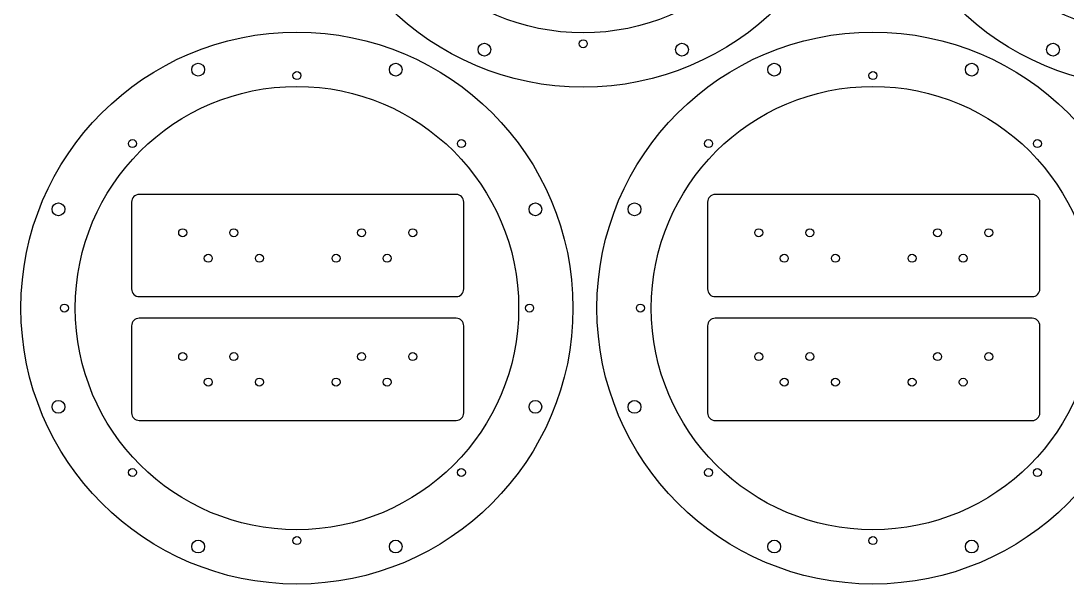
# Model space of a CAD drawing. Extents: x -101 to 1145, y -116 to 452.
# Drawn here: x -101 to 308.3, y -111 to 109.4 of the extents above; entities that cross this region are included whole.
import ezdxf

# ---------------------------------------------------------------- set-up
doc = ezdxf.new("R2010")
doc.units = 0
for name, color, linetype in [('b_Assambly_circle_and_2_parts_001_', 7, 'CONTINUOUS'), ('b_Assambly_circle_and_2_parts_001_001', 7, 'CONTINUOUS'), ('b_Assambly_circle_and_2_parts_001_003', 7, 'CONTINUOUS'), ('b_Assambly_circle_and_2_parts_001_004', 7, 'CONTINUOUS')]:
    doc.layers.add(name, color=color, linetype=linetype)

msp = doc.modelspace()

# ---------------------------------------------------------------- linework, layer by layer
at = {"layer": 'b_Assambly_circle_and_2_parts_001_'}
for p, q in [((-29.151, 90.3118), (-29.151, 90.3118, -10)), ((-29.151, 90.3118), (-29.151, 90.3118, -10)), ((48.151, 90.3118), (48.151, 90.3118, -10)), ((48.151, 90.3118), (48.151, 90.3118, -10)), ((8.5625, 88), (8.5625, 88, -10)), ((8.5625, 88), (8.5625, 88, -10)), ((-55.7842, 61.3467), (-55.7842, 61.3467, -10)), ((-55.7842, 61.3467), (-55.7842, 61.3467, -10)), ((72.9092, 61.3467), (72.9092, 61.3467, -10)), ((72.9092, 61.3467), (72.9092, 61.3467, -10)), ((69.2911, 41.4775, -10), (-54.7089, 41.4775, -10)), ((69.2911, 41.4775, 0), (-54.7089, 41.4775, 0)), ((-54.7089, 41.4775, -10), (-54.7089, 41.4775, 0)), ((69.2911, 41.4775, -10), (-54.7089, 41.4775, -10)), ((-54.7089, 41.4775, -10), (-54.7089, 41.4775, 0)), ((69.2911, 41.4775, 0), (-54.7089, 41.4775, 0)), ((69.2911, 41.4775, -10), (69.2911, 41.4775, 0)), ((69.2911, 41.4775, -10), (69.2911, 41.4775, 0)), ((-57.7089, 38.4775, -10), (-57.7089, 4.47754, -10)), ((-57.7089, 38.4775, 0), (-57.7089, 4.47754, 0)), ((-57.7089, 38.4775, -10), (-57.7089, 4.47754, -10)), ((-57.7089, 38.4775, -10), (-57.7089, 38.4775, 0)), ((-57.7089, 38.4775, 0), (-57.7089, 4.47754, 0)), ((-57.7089, 38.4775, -10), (-57.7089, 38.4775, 0)), ((72.2911, 4.47754, -10), (72.2911, 38.4775, -10)), ((72.2911, 4.47754, 0), (72.2911, 38.4775, 0)), ((72.2911, 4.47754, -10), (72.2911, 38.4775, -10)), ((72.2911, 38.4775, -10), (72.2911, 38.4775, 0)), ((72.2911, 4.47754, 0), (72.2911, 38.4775, 0)), ((72.2911, 38.4775, -10), (72.2911, 38.4775, 0)), ((-83.8118, 35.651), (-83.8118, 35.651, -10)), ((-83.8118, 35.651), (-83.8118, 35.651, -10)), ((102.812, 35.651), (102.812, 35.651, -10)), ((102.812, 35.651), (102.812, 35.651, -10)), ((-36.1464, 26.4775, -10), (-36.1464, 26.4775, 0)), ((-36.1464, 26.4775, -10), (-36.1464, 26.4775, 0)), ((-16.1464, 26.4775, -10), (-16.1464, 26.4775, 0)), ((-16.1464, 26.4775, -10), (-16.1464, 26.4775, 0)), ((33.8536, 26.4775, -10), (33.8536, 26.4775, 0)), ((33.8536, 26.4775, -10), (33.8536, 26.4775, 0)), ((53.8536, 26.4775, -10), (53.8536, 26.4775, 0)), ((53.8536, 26.4775, -10), (53.8536, 26.4775, 0)), ((-26.1464, 16.4775, -10), (-26.1464, 16.4775, 0)), ((-26.1464, 16.4775, -10), (-26.1464, 16.4775, 0)), ((-6.14643, 16.4775, -10), (-6.14643, 16.4775, 0)), ((-6.14643, 16.4775, -10), (-6.14643, 16.4775, 0)), ((23.8536, 16.4775, -10), (23.8536, 16.4775, 0)), ((23.8536, 16.4775, -10), (23.8536, 16.4775, 0)), ((43.8536, 16.4775, -10), (43.8536, 16.4775, 0)), ((43.8536, 16.4775, -10), (43.8536, 16.4775, 0)), ((-57.7089, 4.47754, -10), (-57.7089, 4.47754, 0)), ((-57.7089, 4.47754, -10), (-57.7089, 4.47754, 0)), ((72.2911, 4.47754, -10), (72.2911, 4.47754, 0)), ((72.2911, 4.47754, -10), (72.2911, 4.47754, 0)), ((-54.7089, 1.47754, -10), (69.2911, 1.47754, -10)), ((-54.7089, 1.47754, -10), (-54.7089, 1.47754, 0)), ((-54.7089, 1.47754, 0), (69.2911, 1.47754, 0)), ((-54.7089, 1.47754, -10), (69.2911, 1.47754, -10)), ((-54.7089, 1.47754, -10), (-54.7089, 1.47754, 0)), ((-54.7089, 1.47754, 0), (69.2911, 1.47754, 0)), ((69.2911, 1.47754, -10), (69.2911, 1.47754, 0)), ((69.2911, 1.47754, -10), (69.2911, 1.47754, 0)), ((-82.4375, -3), (-82.4375, -3, -10)), ((-82.4375, -3), (-82.4375, -3, -10)), ((93.75, -3), (93.75, -3, -10)), ((93.75, -3), (93.75, -3, -10)), ((99.5625, -3), (99.5625, -3, -10)), ((99.5625, -3), (99.5625, -3, -10)), ((115, -3), (115, -3, -10)), ((115, -3), (115, -3, -10)), ((69.2911, -6.98593, -10), (-54.7089, -6.98593, -10)), ((69.2911, -6.98593, 0), (-54.7089, -6.98593, 0)), ((-54.7089, -6.98593, -10), (-54.7089, -6.98593, 0)), ((69.2911, -6.98593, -10), (-54.7089, -6.98593, -10)), ((-54.7089, -6.98593, -10), (-54.7089, -6.98593, 0)), ((69.2911, -6.98593, 0), (-54.7089, -6.98593, 0)), ((69.2911, -6.98593, -10), (69.2911, -6.98593, 0)), ((69.2911, -6.98593, -10), (69.2911, -6.98593, 0)), ((-57.7089, -9.98593, -10), (-57.7089, -43.9859, -10)), ((-57.7089, -9.98593, 0), (-57.7089, -43.9859, 0)), ((-57.7089, -9.98593, -10), (-57.7089, -43.9859, -10)), ((-57.7089, -9.98593, -10), (-57.7089, -9.98593, 0)), ((-57.7089, -9.98593, 0), (-57.7089, -43.9859, 0)), ((-57.7089, -9.98593, -10), (-57.7089, -9.98593, 0)), ((72.2911, -43.9859, -10), (72.2911, -9.98593, -10)), ((72.2911, -43.9859, 0), (72.2911, -9.98593, 0)), ((72.2911, -43.9859, -10), (72.2911, -9.98593, -10)), ((72.2911, -9.98593, -10), (72.2911, -9.98593, 0)), ((72.2911, -43.9859, 0), (72.2911, -9.98593, 0)), ((72.2911, -9.98593, -10), (72.2911, -9.98593, 0)), ((-36.1464, -21.9859, -10), (-36.1464, -21.9859, 0)), ((-36.1464, -21.9859, -10), (-36.1464, -21.9859, 0)), ((-16.1464, -21.9859, -10), (-16.1464, -21.9859, 0)), ((-16.1464, -21.9859, -10), (-16.1464, -21.9859, 0)), ((33.8536, -21.9859, -10), (33.8536, -21.9859, 0)), ((33.8536, -21.9859, -10), (33.8536, -21.9859, 0)), ((53.8536, -21.9859, -10), (53.8536, -21.9859, 0)), ((53.8536, -21.9859, -10), (53.8536, -21.9859, 0)), ((-26.1464, -31.9859, -10), (-26.1464, -31.9859, 0)), ((-26.1464, -31.9859, -10), (-26.1464, -31.9859, 0)), ((-6.14644, -31.9859, -10), (-6.14644, -31.9859, 0)), ((-6.14644, -31.9859, -10), (-6.14644, -31.9859, 0)), ((23.8536, -31.9859, -10), (23.8536, -31.9859, 0)), ((23.8536, -31.9859, -10), (23.8536, -31.9859, 0)), ((43.8536, -31.9859, -10), (43.8536, -31.9859, 0)), ((43.8536, -31.9859, -10), (43.8536, -31.9859, 0)), ((-83.8118, -41.651), (-83.8118, -41.651, -10)), ((-83.8118, -41.651), (-83.8118, -41.651, -10)), ((-57.7089, -43.9859, -10), (-57.7089, -43.9859, 0)), ((-57.7089, -43.9859, -10), (-57.7089, -43.9859, 0)), ((72.2911, -43.9859, -10), (72.2911, -43.9859, 0)), ((72.2911, -43.9859, -10), (72.2911, -43.9859, 0)), ((102.812, -41.651), (102.812, -41.651, -10)), ((102.812, -41.651), (102.812, -41.651, -10)), ((-54.7089, -46.9859, -10), (69.2911, -46.9859, -10)), ((-54.7089, -46.9859, -10), (-54.7089, -46.9859, 0)), ((-54.7089, -46.9859, 0), (69.2911, -46.9859, 0)), ((-54.7089, -46.9859, -10), (69.2911, -46.9859, -10)), ((-54.7089, -46.9859, -10), (-54.7089, -46.9859, 0)), ((-54.7089, -46.9859, 0), (69.2911, -46.9859, 0)), ((69.2911, -46.9859, -10), (69.2911, -46.9859, 0)), ((69.2911, -46.9859, -10), (69.2911, -46.9859, 0)), ((-55.7842, -67.3467), (-55.7842, -67.3467, -10)), ((-55.7842, -67.3467), (-55.7842, -67.3467, -10)), ((72.9092, -67.3467), (72.9092, -67.3467, -10)), ((72.9092, -67.3467), (72.9092, -67.3467, -10)), ((8.5625, -94), (8.5625, -94, -10)), ((8.5625, -94), (8.5625, -94, -10)), ((-29.151, -96.3118), (-29.151, -96.3118, -10)), ((-29.151, -96.3118), (-29.151, -96.3118, -10)), ((48.151, -96.3118), (48.151, -96.3118, -10)), ((48.151, -96.3118), (48.151, -96.3118, -10))]:
    msp.add_line(p, q, dxfattribs=at)
for centre, radius in [((7, -3), 108), ((7, -3), 108), ((7, -3), 108), ((7, -3), 108), ((-31.651, 90.3118), 2.5), ((-31.651, 90.3118), 2.5), ((-31.651, 90.3118), 2.5), ((-31.651, 90.3118), 2.5), ((45.651, 90.3118), 2.5), ((45.651, 90.3118), 2.5), ((45.651, 90.3118), 2.5), ((45.651, 90.3118), 2.5), ((7, 88), 1.5625), ((7, 88), 1.5625), ((7, 88), 1.5625), ((7, 88), 1.5625), ((7, -3), 86.75), ((7, -3), 86.75), ((7, -3), 86.75), ((7, -3), 86.75), ((-57.3467, 61.3467), 1.5625), ((-57.3467, 61.3467), 1.5625), ((-57.3467, 61.3467), 1.5625), ((-57.3467, 61.3467), 1.5625), ((71.3467, 61.3467), 1.5625), ((71.3467, 61.3467), 1.5625), ((71.3467, 61.3467), 1.5625), ((71.3467, 61.3467), 1.5625), ((-86.3118, 35.651), 2.5), ((-86.3118, 35.651), 2.5), ((-86.3118, 35.651), 2.5), ((-86.3118, 35.651), 2.5), ((100.312, 35.651), 2.5), ((100.312, 35.651), 2.5), ((100.312, 35.651), 2.5), ((100.312, 35.651), 2.5), ((-37.7089, 26.4775), 1.5625), ((-37.7089, 26.4775), 1.5625), ((-37.7089, 26.4775), 1.5625), ((-37.7089, 26.4775), 1.5625), ((-17.7089, 26.4775), 1.5625), ((-17.7089, 26.4775), 1.5625), ((-17.7089, 26.4775), 1.5625), ((-17.7089, 26.4775), 1.5625), ((32.2911, 26.4775), 1.5625), ((32.2911, 26.4775), 1.5625), ((32.2911, 26.4775), 1.5625), ((32.2911, 26.4775), 1.5625), ((52.2911, 26.4775), 1.5625), ((52.2911, 26.4775), 1.5625), ((52.2911, 26.4775), 1.5625), ((52.2911, 26.4775), 1.5625), ((-27.7089, 16.4775), 1.5625), ((-27.7089, 16.4775), 1.5625), ((-27.7089, 16.4775), 1.5625), ((-27.7089, 16.4775), 1.5625), ((-7.70893, 16.4775), 1.5625), ((-7.70893, 16.4775), 1.5625), ((-7.70893, 16.4775), 1.5625), ((-7.70893, 16.4775), 1.5625), ((22.2911, 16.4775), 1.5625), ((22.2911, 16.4775), 1.5625), ((22.2911, 16.4775), 1.5625), ((22.2911, 16.4775), 1.5625), ((42.2911, 16.4775), 1.5625), ((42.2911, 16.4775), 1.5625), ((42.2911, 16.4775), 1.5625), ((42.2911, 16.4775), 1.5625), ((-84, -3), 1.5625), ((-84, -3), 1.5625), ((-84, -3), 1.5625), ((-84, -3), 1.5625), ((98, -3), 1.5625), ((98, -3), 1.5625), ((98, -3), 1.5625), ((98, -3), 1.5625), ((-37.7089, -21.9859), 1.5625), ((-37.7089, -21.9859), 1.5625), ((-37.7089, -21.9859), 1.5625), ((-37.7089, -21.9859), 1.5625), ((-17.7089, -21.9859), 1.5625), ((-17.7089, -21.9859), 1.5625), ((-17.7089, -21.9859), 1.5625), ((-17.7089, -21.9859), 1.5625), ((32.2911, -21.9859), 1.5625), ((32.2911, -21.9859), 1.5625), ((32.2911, -21.9859), 1.5625), ((32.2911, -21.9859), 1.5625), ((52.2911, -21.9859), 1.5625), ((52.2911, -21.9859), 1.5625), ((52.2911, -21.9859), 1.5625), ((52.2911, -21.9859), 1.5625), ((-27.7089, -31.9859), 1.5625), ((-27.7089, -31.9859), 1.5625), ((-27.7089, -31.9859), 1.5625), ((-27.7089, -31.9859), 1.5625), ((-7.70894, -31.9859), 1.5625), ((-7.70894, -31.9859), 1.5625), ((-7.70894, -31.9859), 1.5625), ((-7.70894, -31.9859), 1.5625), ((22.2911, -31.9859), 1.5625), ((22.2911, -31.9859), 1.5625), ((22.2911, -31.9859), 1.5625), ((22.2911, -31.9859), 1.5625), ((42.2911, -31.9859), 1.5625), ((42.2911, -31.9859), 1.5625), ((42.2911, -31.9859), 1.5625), ((42.2911, -31.9859), 1.5625), ((-86.3118, -41.651), 2.5), ((-86.3118, -41.651), 2.5), ((-86.3118, -41.651), 2.5), ((-86.3118, -41.651), 2.5), ((100.312, -41.651), 2.5), ((100.312, -41.651), 2.5), ((100.312, -41.651), 2.5), ((100.312, -41.651), 2.5), ((-57.3467, -67.3467), 1.5625), ((-57.3467, -67.3467), 1.5625), ((-57.3467, -67.3467), 1.5625), ((-57.3467, -67.3467), 1.5625), ((71.3467, -67.3467), 1.5625), ((71.3467, -67.3467), 1.5625), ((71.3467, -67.3467), 1.5625), ((71.3467, -67.3467), 1.5625), ((-31.651, -96.3118), 2.5), ((-31.651, -96.3118), 2.5), ((-31.651, -96.3118), 2.5), ((-31.651, -96.3118), 2.5), ((7, -94), 1.5625), ((7, -94), 1.5625), ((7, -94), 1.5625), ((7, -94), 1.5625), ((45.651, -96.3118), 2.5), ((45.651, -96.3118), 2.5), ((45.651, -96.3118), 2.5), ((45.651, -96.3118), 2.5)]:
    msp.add_circle(centre, radius, dxfattribs=at)
for centre, start, end in [((-54.7089, 38.4775, -10), 90, 180), ((-54.7089, 38.4775, 0), 90, 180), ((-54.7089, 38.4775, -10), 90, 180), ((-54.7089, 38.4775, 0), 90, 180), ((69.2911, 38.4775, -10), 0, 90), ((69.2911, 38.4775, 0), 0, 90), ((69.2911, 38.4775, -10), 0, 90), ((69.2911, 38.4775, 0), 0, 90), ((-54.7089, 4.47754, -10), 180, -90), ((-54.7089, 4.47754, -10), 180, -90), ((-54.7089, 4.47754, 0), 180, -90), ((-54.7089, 4.47754, 0), 180, -90), ((69.2911, 4.47754, -10), -90, 0), ((69.2911, 4.47754, -10), -90, 0), ((69.2911, 4.47754, 0), -90, 0), ((69.2911, 4.47754, 0), -90, 0), ((-54.7089, -9.98593, -10), 90, 180), ((-54.7089, -9.98593, 0), 90, 180), ((-54.7089, -9.98593, -10), 90, 180), ((-54.7089, -9.98593, 0), 90, 180), ((69.2911, -9.98593, -10), 0, 90), ((69.2911, -9.98593, 0), 0, 90), ((69.2911, -9.98593, -10), 0, 90), ((69.2911, -9.98593, 0), 0, 90), ((-54.7089, -43.9859, -10), 180, -90), ((-54.7089, -43.9859, -10), 180, -90), ((-54.7089, -43.9859, 0), 180, -90), ((-54.7089, -43.9859, 0), 180, -90), ((69.2911, -43.9859, -10), -90, 0), ((69.2911, -43.9859, -10), -90, 0), ((69.2911, -43.9859, 0), -90, 0), ((69.2911, -43.9859, 0), -90, 0)]:
    msp.add_arc(centre, 3, start, end, dxfattribs=at)
at = {"layer": 'b_Assambly_circle_and_2_parts_001_001'}
for p, q in [((196.236, 90.3037, 0), (196.236, 90.3037, -10)), ((196.236, 90.3037, 0), (196.236, 90.3037, -10)), ((273.538, 90.3037, 0), (273.538, 90.3037, -10)), ((273.538, 90.3037, 0), (273.538, 90.3037, -10)), ((233.95, 87.9919, 0), (233.95, 87.9919, -10)), ((233.95, 87.9919, 0), (233.95, 87.9919, -10)), ((169.603, 61.3386, 0), (169.603, 61.3386, -10)), ((169.603, 61.3386, 0), (169.603, 61.3386, -10)), ((298.297, 61.3386, 0), (298.297, 61.3386, -10)), ((298.297, 61.3386, 0), (298.297, 61.3386, -10)), ((294.678, 41.4695, -10), (170.678, 41.4695, -10)), ((294.678, 41.4695), (170.678, 41.4695)), ((170.678, 41.4695, -10), (170.678, 41.4695)), ((294.678, 41.4695, -10), (170.678, 41.4695, -10)), ((170.678, 41.4695, -10), (170.678, 41.4695)), ((294.678, 41.4695), (170.678, 41.4695)), ((294.678, 41.4695, -10), (294.678, 41.4695)), ((294.678, 41.4695, -10), (294.678, 41.4695)), ((167.678, 38.4695, -10), (167.678, 4.46945, -10)), ((167.678, 38.4695), (167.678, 4.46945)), ((167.678, 38.4695, -10), (167.678, 4.46945, -10)), ((167.678, 38.4695, -10), (167.678, 38.4695)), ((167.678, 38.4695), (167.678, 4.46945)), ((167.678, 38.4695, -10), (167.678, 38.4695)), ((297.678, 4.46945, -10), (297.678, 38.4695, -10)), ((297.678, 4.46945), (297.678, 38.4695)), ((297.678, 4.46945, -10), (297.678, 38.4695, -10)), ((297.678, 38.4695, -10), (297.678, 38.4695)), ((297.678, 4.46945), (297.678, 38.4695)), ((297.678, 38.4695, -10), (297.678, 38.4695)), ((141.576, 35.6429, 0), (141.576, 35.6429, -10)), ((141.576, 35.6429, 0), (141.576, 35.6429, -10)), ((189.241, 26.4695, -10), (189.241, 26.4695)), ((189.241, 26.4695, -10), (189.241, 26.4695)), ((209.241, 26.4695, -10), (209.241, 26.4695)), ((209.241, 26.4695, -10), (209.241, 26.4695)), ((259.241, 26.4695, -10), (259.241, 26.4695)), ((259.241, 26.4695, -10), (259.241, 26.4695)), ((279.241, 26.4695, -10), (279.241, 26.4695)), ((279.241, 26.4695, -10), (279.241, 26.4695)), ((199.241, 16.4695, -10), (199.241, 16.4695)), ((199.241, 16.4695, -10), (199.241, 16.4695)), ((219.241, 16.4695, -10), (219.241, 16.4695)), ((219.241, 16.4695, -10), (219.241, 16.4695)), ((249.241, 16.4695, -10), (249.241, 16.4695)), ((249.241, 16.4695, -10), (249.241, 16.4695)), ((269.241, 16.4695, -10), (269.241, 16.4695)), ((269.241, 16.4695, -10), (269.241, 16.4695)), ((167.678, 4.46945, -10), (167.678, 4.46945)), ((167.678, 4.46945, -10), (167.678, 4.46945)), ((297.678, 4.46945, -10), (297.678, 4.46945)), ((297.678, 4.46945, -10), (297.678, 4.46945)), ((170.678, 1.46945, -10), (294.678, 1.46945, -10)), ((170.678, 1.46945, -10), (170.678, 1.46945)), ((170.678, 1.46945), (294.678, 1.46945)), ((170.678, 1.46945, -10), (294.678, 1.46945, -10)), ((170.678, 1.46945, -10), (170.678, 1.46945)), ((170.678, 1.46945), (294.678, 1.46945)), ((294.678, 1.46945, -10), (294.678, 1.46945)), ((294.678, 1.46945, -10), (294.678, 1.46945)), ((142.95, -3.00809, 0), (142.95, -3.00809, -10)), ((142.95, -3.00809, 0), (142.95, -3.00809, -10)), ((294.678, -6.99402, -10), (170.678, -6.99402, -10)), ((294.678, -6.99402), (170.678, -6.99402)), ((170.678, -6.99402, -10), (170.678, -6.99402)), ((294.678, -6.99402, -10), (170.678, -6.99402, -10)), ((170.678, -6.99402, -10), (170.678, -6.99402)), ((294.678, -6.99402), (170.678, -6.99402)), ((294.678, -6.99402, -10), (294.678, -6.99402)), ((294.678, -6.99402, -10), (294.678, -6.99402)), ((167.678, -9.99402, -10), (167.678, -43.994, -10)), ((167.678, -9.99402), (167.678, -43.994)), ((167.678, -9.99402, -10), (167.678, -43.994, -10)), ((167.678, -9.99402, -10), (167.678, -9.99402)), ((167.678, -9.99402), (167.678, -43.994)), ((167.678, -9.99402, -10), (167.678, -9.99402)), ((297.678, -43.994, -10), (297.678, -9.99402, -10)), ((297.678, -43.994), (297.678, -9.99402)), ((297.678, -43.994, -10), (297.678, -9.99402, -10)), ((297.678, -9.99402, -10), (297.678, -9.99402)), ((297.678, -43.994), (297.678, -9.99402)), ((297.678, -9.99402, -10), (297.678, -9.99402)), ((189.241, -21.994, -10), (189.241, -21.994)), ((189.241, -21.994, -10), (189.241, -21.994)), ((209.241, -21.994, -10), (209.241, -21.994)), ((209.241, -21.994, -10), (209.241, -21.994)), ((259.241, -21.994, -10), (259.241, -21.994)), ((259.241, -21.994, -10), (259.241, -21.994)), ((279.241, -21.994, -10), (279.241, -21.994)), ((279.241, -21.994, -10), (279.241, -21.994)), ((199.241, -31.994, -10), (199.241, -31.994)), ((199.241, -31.994, -10), (199.241, -31.994)), ((219.241, -31.994, -10), (219.241, -31.994)), ((219.241, -31.994, -10), (219.241, -31.994)), ((249.241, -31.994, -10), (249.241, -31.994)), ((249.241, -31.994, -10), (249.241, -31.994)), ((269.241, -31.994, -10), (269.241, -31.994)), ((269.241, -31.994, -10), (269.241, -31.994)), ((141.576, -41.6591, 0), (141.576, -41.6591, -10)), ((141.576, -41.6591, 0), (141.576, -41.6591, -10)), ((167.678, -43.994, -10), (167.678, -43.994)), ((167.678, -43.994, -10), (167.678, -43.994)), ((297.678, -43.994, -10), (297.678, -43.994)), ((297.678, -43.994, -10), (297.678, -43.994)), ((170.678, -46.994, -10), (294.678, -46.994, -10)), ((170.678, -46.994, -10), (170.678, -46.994)), ((170.678, -46.994), (294.678, -46.994)), ((170.678, -46.994, -10), (294.678, -46.994, -10)), ((170.678, -46.994, -10), (170.678, -46.994)), ((170.678, -46.994), (294.678, -46.994)), ((294.678, -46.994, -10), (294.678, -46.994)), ((294.678, -46.994, -10), (294.678, -46.994)), ((169.603, -67.3548, 0), (169.603, -67.3548, -10)), ((169.603, -67.3548, 0), (169.603, -67.3548, -10)), ((298.297, -67.3548, 0), (298.297, -67.3548, -10)), ((298.297, -67.3548, 0), (298.297, -67.3548, -10)), ((233.95, -94.0081, 0), (233.95, -94.0081, -10)), ((233.95, -94.0081, 0), (233.95, -94.0081, -10)), ((196.236, -96.3199, 0), (196.236, -96.3199, -10)), ((196.236, -96.3199, 0), (196.236, -96.3199, -10)), ((273.538, -96.3199, 0), (273.538, -96.3199, -10)), ((273.538, -96.3199, 0), (273.538, -96.3199, -10))]:
    msp.add_line(p, q, dxfattribs=at)
for centre, radius in [((232.387, -3.00809), 108), ((232.387, -3.00809), 108), ((232.387, -3.00809), 108), ((232.387, -3.00809), 108), ((193.736, 90.3037), 2.5), ((193.736, 90.3037), 2.5), ((193.736, 90.3037), 2.5), ((193.736, 90.3037), 2.5), ((271.038, 90.3037), 2.5), ((271.038, 90.3037), 2.5), ((271.038, 90.3037), 2.5), ((271.038, 90.3037), 2.5), ((232.387, 87.9919), 1.5625), ((232.387, 87.9919), 1.5625), ((232.387, 87.9919), 1.5625), ((232.387, 87.9919), 1.5625), ((232.387, -3.00809), 86.75), ((232.387, -3.00809), 86.75), ((232.387, -3.00809), 86.75), ((232.387, -3.00809), 86.75), ((168.041, 61.3386), 1.5625), ((168.041, 61.3386), 1.5625), ((168.041, 61.3386), 1.5625), ((168.041, 61.3386), 1.5625), ((296.734, 61.3386), 1.5625), ((296.734, 61.3386), 1.5625), ((296.734, 61.3386), 1.5625), ((296.734, 61.3386), 1.5625), ((139.076, 35.6429), 2.5), ((139.076, 35.6429), 2.5), ((139.076, 35.6429), 2.5), ((139.076, 35.6429), 2.5), ((187.678, 26.4695), 1.5625), ((187.678, 26.4695), 1.5625), ((187.678, 26.4695), 1.5625), ((187.678, 26.4695), 1.5625), ((207.678, 26.4695), 1.5625), ((207.678, 26.4695), 1.5625), ((207.678, 26.4695), 1.5625), ((207.678, 26.4695), 1.5625), ((257.678, 26.4695), 1.5625), ((257.678, 26.4695), 1.5625), ((257.678, 26.4695), 1.5625), ((257.678, 26.4695), 1.5625), ((277.678, 26.4695), 1.5625), ((277.678, 26.4695), 1.5625), ((277.678, 26.4695), 1.5625), ((277.678, 26.4695), 1.5625), ((197.678, 16.4695), 1.5625), ((197.678, 16.4695), 1.5625), ((197.678, 16.4695), 1.5625), ((197.678, 16.4695), 1.5625), ((217.678, 16.4695), 1.5625), ((217.678, 16.4695), 1.5625), ((217.678, 16.4695), 1.5625), ((217.678, 16.4695), 1.5625), ((247.678, 16.4695), 1.5625), ((247.678, 16.4695), 1.5625), ((247.678, 16.4695), 1.5625), ((247.678, 16.4695), 1.5625), ((267.678, 16.4695), 1.5625), ((267.678, 16.4695), 1.5625), ((267.678, 16.4695), 1.5625), ((267.678, 16.4695), 1.5625), ((141.387, -3.00809), 1.5625), ((141.387, -3.00809), 1.5625), ((141.387, -3.00809), 1.5625), ((141.387, -3.00809), 1.5625), ((187.678, -21.994), 1.5625), ((187.678, -21.994), 1.5625), ((187.678, -21.994), 1.5625), ((187.678, -21.994), 1.5625), ((207.678, -21.994), 1.5625), ((207.678, -21.994), 1.5625), ((207.678, -21.994), 1.5625), ((207.678, -21.994), 1.5625), ((257.678, -21.994), 1.5625), ((257.678, -21.994), 1.5625), ((257.678, -21.994), 1.5625), ((257.678, -21.994), 1.5625), ((277.678, -21.994), 1.5625), ((277.678, -21.994), 1.5625), ((277.678, -21.994), 1.5625), ((277.678, -21.994), 1.5625), ((197.678, -31.994), 1.5625), ((197.678, -31.994), 1.5625), ((197.678, -31.994), 1.5625), ((197.678, -31.994), 1.5625), ((217.678, -31.994), 1.5625), ((217.678, -31.994), 1.5625), ((217.678, -31.994), 1.5625), ((217.678, -31.994), 1.5625), ((247.678, -31.994), 1.5625), ((247.678, -31.994), 1.5625), ((247.678, -31.994), 1.5625), ((247.678, -31.994), 1.5625), ((267.678, -31.994), 1.5625), ((267.678, -31.994), 1.5625), ((267.678, -31.994), 1.5625), ((267.678, -31.994), 1.5625), ((139.076, -41.6591), 2.5), ((139.076, -41.6591), 2.5), ((139.076, -41.6591), 2.5), ((139.076, -41.6591), 2.5), ((168.041, -67.3548), 1.5625), ((168.041, -67.3548), 1.5625), ((168.041, -67.3548), 1.5625), ((168.041, -67.3548), 1.5625), ((296.734, -67.3548), 1.5625), ((296.734, -67.3548), 1.5625), ((296.734, -67.3548), 1.5625), ((296.734, -67.3548), 1.5625), ((193.736, -96.3199), 2.5), ((193.736, -96.3199), 2.5), ((193.736, -96.3199), 2.5), ((193.736, -96.3199), 2.5), ((232.387, -94.0081), 1.5625), ((232.387, -94.0081), 1.5625), ((232.387, -94.0081), 1.5625), ((232.387, -94.0081), 1.5625), ((271.038, -96.3199), 2.5), ((271.038, -96.3199), 2.5), ((271.038, -96.3199), 2.5), ((271.038, -96.3199), 2.5)]:
    msp.add_circle(centre, radius, dxfattribs=at)
for centre, start, end in [((170.678, 38.4695, -10), 90, 180), ((170.678, 38.4695), 90, 180), ((170.678, 38.4695, -10), 90, 180), ((170.678, 38.4695), 90, 180), ((294.678, 38.4695, -10), 0, 90), ((294.678, 38.4695), 0, 90), ((294.678, 38.4695, -10), 0, 90), ((294.678, 38.4695), 0, 90), ((170.678, 4.46945, -10), 180, -90), ((170.678, 4.46945, -10), 180, -90), ((170.678, 4.46945), 180, -90), ((170.678, 4.46945), 180, -90), ((294.678, 4.46945, -10), -90, 0), ((294.678, 4.46945, -10), -90, 0), ((294.678, 4.46945), -90, 0), ((294.678, 4.46945), -90, 0), ((170.678, -9.99402, -10), 90, 180), ((170.678, -9.99402), 90, 180), ((170.678, -9.99402, -10), 90, 180), ((170.678, -9.99402), 90, 180), ((294.678, -9.99402, -10), 0, 90), ((294.678, -9.99402), 0, 90), ((294.678, -9.99402, -10), 0, 90), ((294.678, -9.99402), 0, 90), ((170.678, -43.994, -10), 180, -90), ((170.678, -43.994, -10), 180, -90), ((170.678, -43.994), 180, -90), ((170.678, -43.994), 180, -90), ((294.678, -43.994, -10), -90, 0), ((294.678, -43.994, -10), -90, 0), ((294.678, -43.994), -90, 0), ((294.678, -43.994), -90, 0)]:
    msp.add_arc(centre, 3, start, end, dxfattribs=at)
at = {"layer": 'b_Assambly_circle_and_2_parts_001_003'}
for p, q in [((120.571, 100.435, 0), (120.571, 100.435, -10)), ((120.571, 100.435, 0), (120.571, 100.435, -10)), ((82.8576, 98.1229, 0), (82.8576, 98.1229, -10)), ((82.8576, 98.1229, 0), (82.8576, 98.1229, -10)), ((160.16, 98.1229, 0), (160.16, 98.1229, -10)), ((160.16, 98.1229, 0), (160.16, 98.1229, -10))]:
    msp.add_line(p, q, dxfattribs=at)
for centre, radius in [((119.009, 191.435), 108), ((119.009, 191.435), 108), ((119.009, 191.435), 108), ((119.009, 191.435), 108), ((119.009, 191.435), 86.75), ((119.009, 191.435), 86.75), ((119.009, 191.435), 86.75), ((119.009, 191.435), 86.75), ((80.3576, 98.1229), 2.5), ((80.3576, 98.1229), 2.5), ((80.3576, 98.1229), 2.5), ((80.3576, 98.1229), 2.5), ((119.009, 100.435), 1.5625), ((119.009, 100.435), 1.5625), ((119.009, 100.435), 1.5625), ((119.009, 100.435), 1.5625), ((157.66, 98.1229), 2.5), ((157.66, 98.1229), 2.5), ((157.66, 98.1229), 2.5), ((157.66, 98.1229), 2.5)]:
    msp.add_circle(centre, radius, dxfattribs=at)
at = {"layer": 'b_Assambly_circle_and_2_parts_001_004'}
msp.add_line((305.33, 98.1229, 0), (305.33, 98.1229, -10), dxfattribs=at)
msp.add_line((305.33, 98.1229, 0), (305.33, 98.1229, -10), dxfattribs=at)
for centre, radius in [((341.481, 191.435), 108), ((341.481, 191.435), 108), ((341.481, 191.435), 108), ((341.481, 191.435), 108), ((341.481, 191.435), 86.75), ((341.481, 191.435), 86.75), ((341.481, 191.435), 86.75), ((341.481, 191.435), 86.75), ((302.83, 98.1229), 2.5), ((302.83, 98.1229), 2.5), ((302.83, 98.1229), 2.5), ((302.83, 98.1229), 2.5)]:
    msp.add_circle(centre, radius, dxfattribs=at)

doc.saveas('drawing.dxf')
